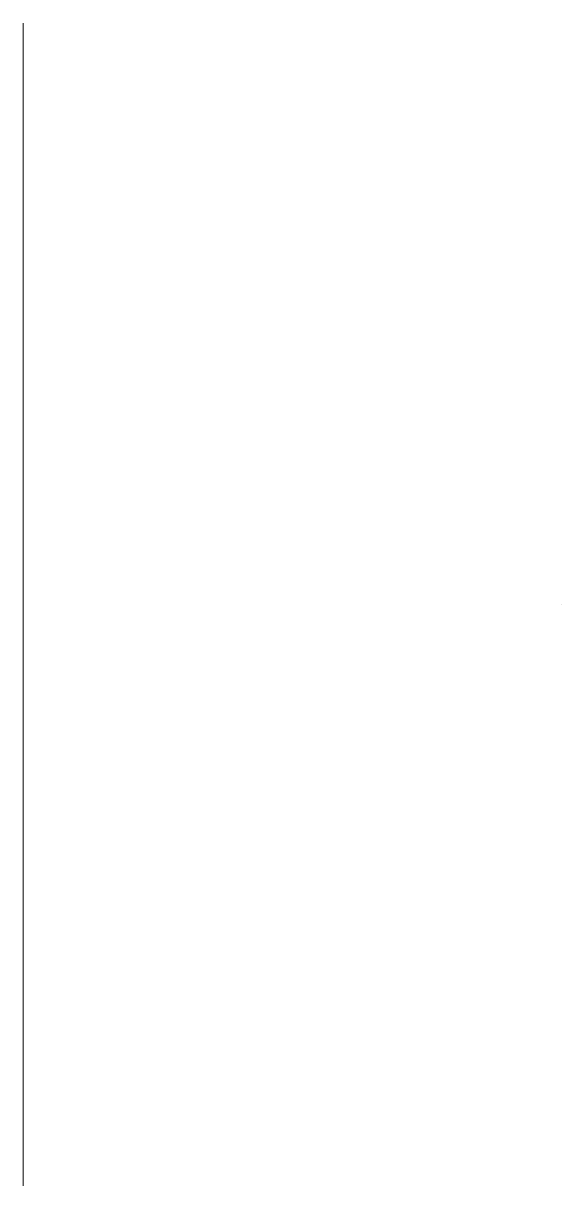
# Model space of a CAD drawing. Header units: centimetres. Extents: x 27.5 to 30, y 27.3 to 32.7.
import ezdxf

# ---------------------------------------------------------------- set-up
doc = ezdxf.new("R2010")
doc.units = ezdxf.units.CM
doc.linetypes.add('ACAD_ISO10W100', pattern=[18, 12, -3, 0, -3])
doc.layers.add('linii de ajutor', color=131, linetype='ACAD_ISO10W100', lineweight=20)

msp = doc.modelspace()

# ---------------------------------------------------------------- linework, layer by layer
at = {"layer": 'linii de ajutor', "ltscale": 0.05}
msp.add_line((30, 30, 335), (30, 30, 332.5), dxfattribs=at)
at = {"layer": 'linii de ajutor', "extrusion": (-1, 0, 0)}
msp.add_arc((-30, 334.9, -27.5), 2.7, 180, 0, dxfattribs=at)

doc.saveas('drawing.dxf')
